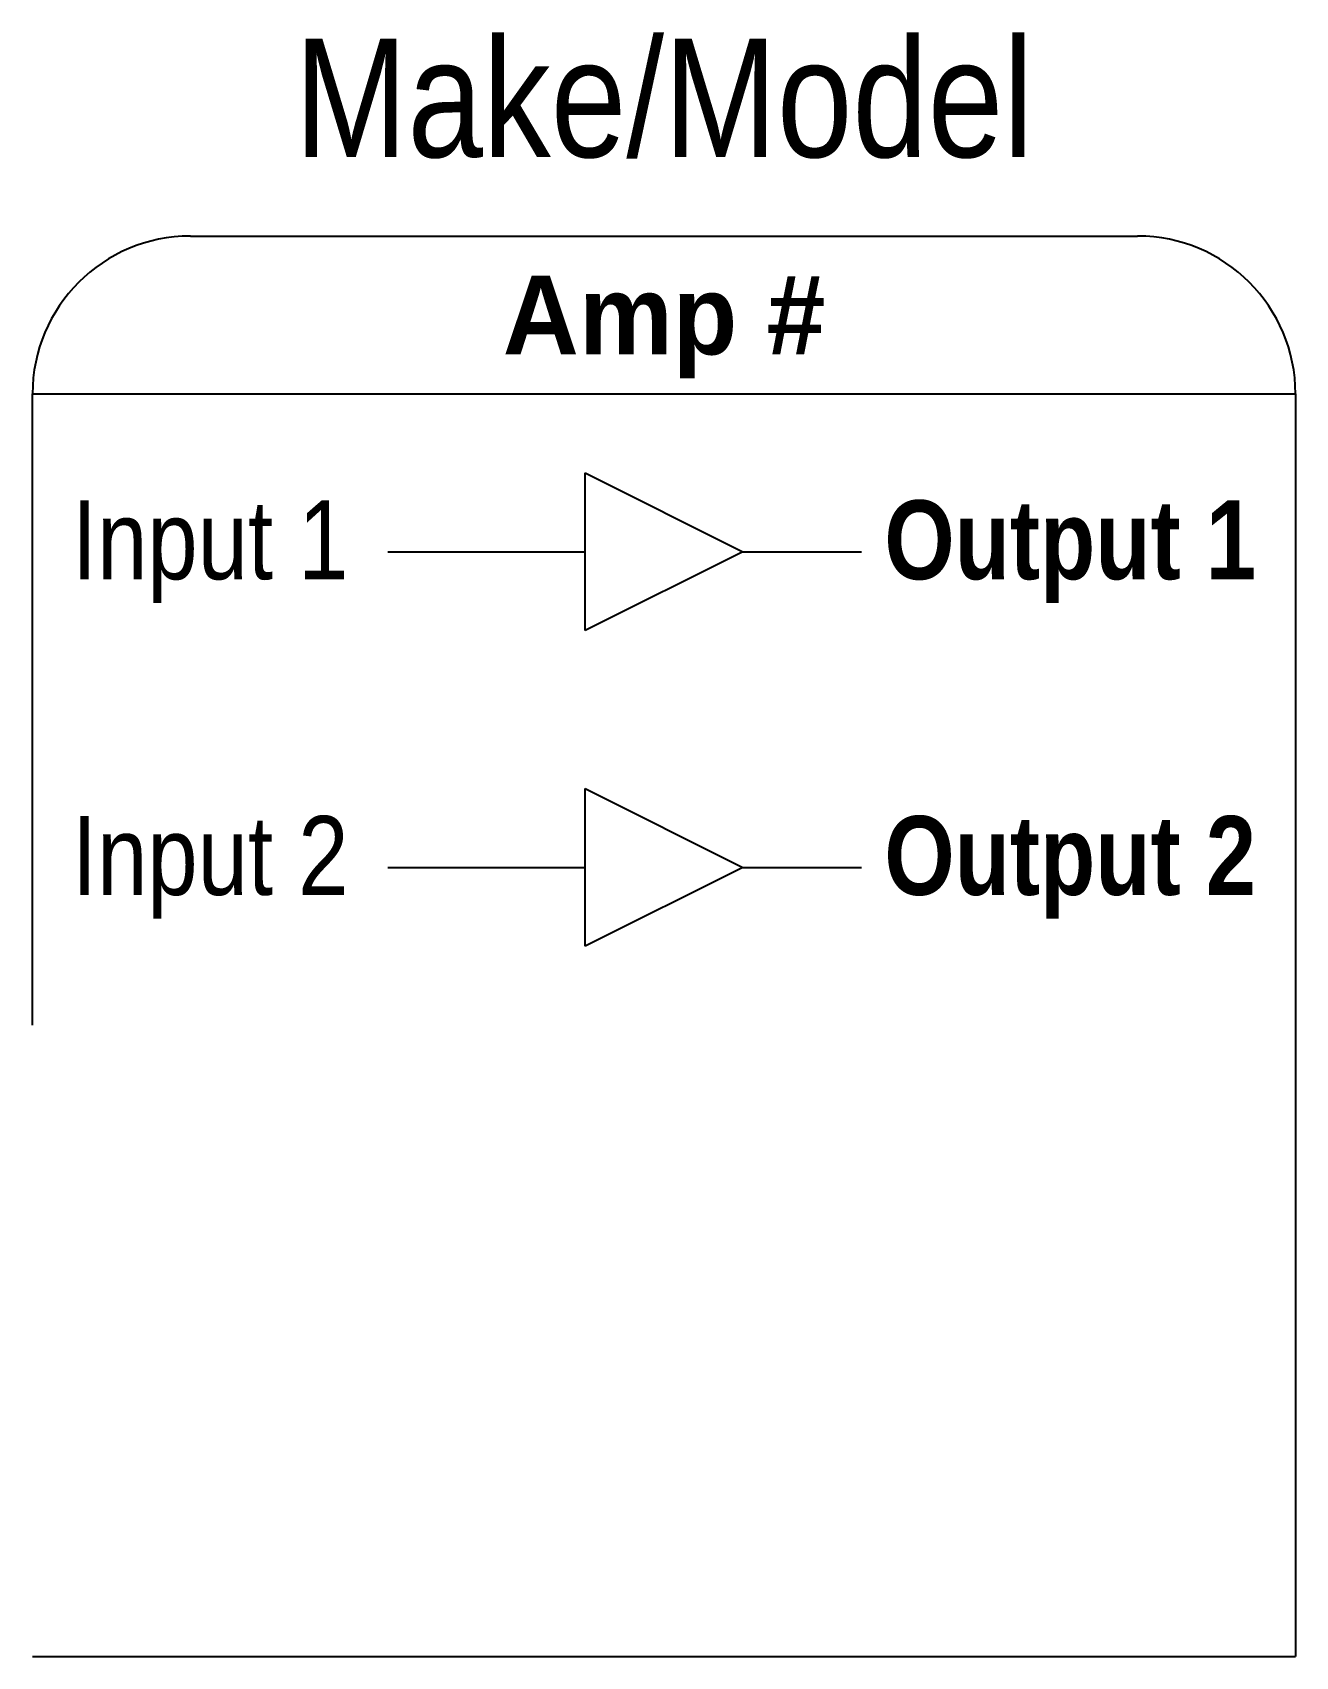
# Model space of a CAD drawing. Header units: inches. Extents: x 0 to 16, y -6 to 14.6.
import ezdxf
from ezdxf.enums import TextEntityAlignment as Align

# ---------------------------------------------------------------- set-up
doc = ezdxf.new("R2010")
doc.units = ezdxf.units.IN
doc.header["$MEASUREMENT"] = 0
doc.layers.add('Equipment', color=178, linetype='Continuous', lineweight=25, true_color=0x000000)
doc.layers.add('Text', color=178, linetype='Continuous', lineweight=25, true_color=0x000000)
doc.styles.add('textstyle14', font='')
doc.styles.add('textstyle15', font='')
doc.styles.add('textstyle16', font='')
doc.styles.add('textstyle17', font='')
doc.styles.add('textstyle18', font='')
doc.styles.add('textstyle19', font='')
doc.styles.get('textstyle14').set_extended_font_data('Ubuntu Condensed')
doc.styles.get('textstyle15').set_extended_font_data('Ubuntu Condensed')
doc.styles.get('textstyle16').set_extended_font_data('Ubuntu Condensed')
doc.styles.get('textstyle17').set_extended_font_data('Ubuntu Condensed')
doc.styles.get('textstyle18').set_extended_font_data('Ubuntu Condensed')
doc.styles.get('textstyle19').set_extended_font_data('Ubuntu', bold=True)

msp = doc.modelspace()

# ---------------------------------------------------------------- linework, layer by layer
at = {"layer": 'Equipment'}
for p, q in [((2, 12), (14, 12)), ((0, 2), (0, 10)), ((0, 10), (16, 10)), ((16, 10), (16, -6)), ((7, 9), (9, 8)), ((7, 7), (7, 9)), ((4.5, 8), (7, 8)), ((9, 8), (7, 7)), ((9, 8), (10.5, 8)), ((7, 5), (9, 4)), ((7, 3), (7, 5)), ((4.5, 4), (7, 4)), ((9, 4), (7, 3)), ((9, 4), (10.5, 4)), ((0, -6), (16, -6))]:
    msp.add_line(p, q, dxfattribs=at)
for centre, start, end in [((2, 10), 90, 180), ((14, 10), 0, 90)]:
    msp.add_arc(centre, 2, start, end, dxfattribs=at)

# ---------------------------------------------------------------- texts
at = {"layer": 'Text', "char_height": 1}
for s, insert, attachment_point, style in [('Input 1', (0.5, 8), 4, 'textstyle14'), ('\\fUbuntu Condensed|b1|i0|c0|p0;Output 1', (15.5, 8), 6, 'textstyle16'), ('Input 2', (0.5, 4), 4, 'textstyle15'), ('\\fUbuntu Condensed|b1|i0|c0|p0;Output 2', (15.5, 4), 6, 'textstyle17')]:
    msp.add_mtext(s, dxfattribs=dict(at, insert=insert, attachment_point=attachment_point, style=style))
at = {"layer": 'Text', "style": 'textstyle18'}
msp.add_attdef('Make/Model', text='Make/Model', height=1.5, dxfattribs=at).set_placement((8, 13), align=Align.CENTER)
at = {"layer": 'Text', "style": 'textstyle19'}
msp.add_attdef('Amp #', text='Amp #', height=1, dxfattribs=at).set_placement((8, 11), align=Align.MIDDLE_CENTER)

doc.saveas('drawing.dxf')
